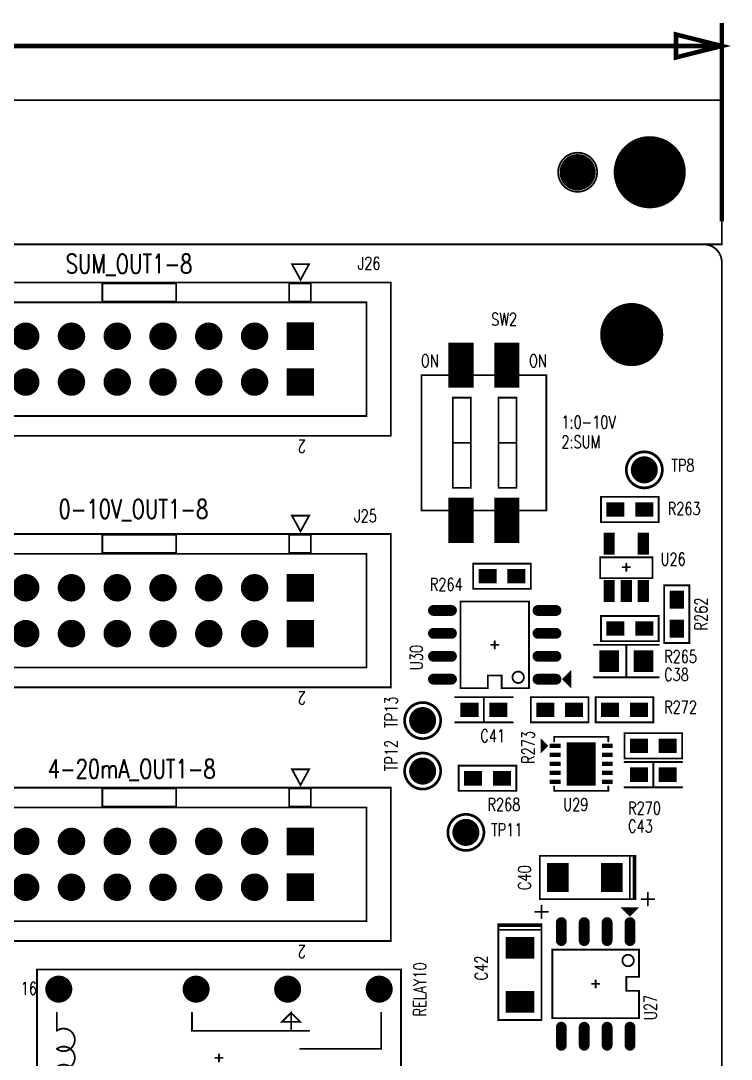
# Model space of a CAD drawing. Extents: x -22 to 239, y -29 to 162.
# Drawn here: x 199.1 to 238.5, y 104.8 to 162.4 of the extents above; entities that cross this region are included whole.
import ezdxf

# ---------------------------------------------------------------- set-up
doc = ezdxf.new("R2010")
doc.units = 0
doc.linetypes.add('TRMIDX_2048', pattern=[2, 1, 1])
for name, color, linetype in [('2D_LINE_00', 150, 'CONTINUOUS'), ('BOARD_OUTLINE_00', 255, 'CONTINUOUS'), ('DIMENSION2_01', 255, 'CONTINUOUS'), ('DIMENSION4_01', 255, 'CONTINUOUS'), ('DIMENSION6_01', 255, 'CONTINUOUS'), ('DRIL_NPLTE_THRU_01', 5, 'CONTINUOUS'), ('DRIL_NPLTE_THRU_02', 106, 'CONTINUOUS'), ('DRIL_NPLTE_THRU_03', 96, 'CONTINUOUS'), ('DRIL_NPLTE_THRU_04', 34, 'CONTINUOUS'), ('DRIL_PLTE_THRU_01', 5, 'CONTINUOUS'), ('DRIL_PLTE_THRU_02', 106, 'CONTINUOUS'), ('DRIL_PLTE_THRU_03', 96, 'CONTINUOUS'), ('DRIL_PLTE_THRU_04', 34, 'CONTINUOUS'), ('DRIL_SYMBOL', 255, 'CONTINUOUS'), ('PADS_BOT', 43, 'CONTINUOUS'), ('PADS_INNER', 186, 'CONTINUOUS'), ('PADS_TOP', 186, 'CONTINUOUS'), ('PADS_XR_121', 255, 'CONTINUOUS'), ('PART_BOT_2DLINE_00', 210, 'CONTINUOUS'), ('PART_BOT_COPPER_121', 255, 'CONTINUOUS'), ('PART_NAME_01', 3, 'CONTINUOUS'), ('PART_TOP_2DLINE_00', 150, 'CONTINUOUS'), ('PART_TOP_COPPER_121', 255, 'CONTINUOUS'), ('PART_TOP_TEXT_126', 255, 'CONTINUOUS'), ('TEXT_126', 255, 'CONTINUOUS')]:
    doc.layers.add(name, color=color, linetype=linetype)
doc.styles.add('W0$1', font='simplex', dxfattribs={"width": 0.75})
doc.styles.add('W0$15', font='simplex', dxfattribs={"width": 0.75})

# ---------------------------------------------------------------- blocks, each defined once
blk = doc.blocks.new('BOARD_100')
at = {"layer": 'BOARD_OUTLINE_00', "const_width": 0.1}
blk.add_lwpolyline([(0, -1, -0.414214), (1, 0), (237, 0, -0.414214), (238, -1), (238, -149, -0.414214), (237, -150), (1, -150, -0.414214), (0, -149)], format="xyb", close=True, dxfattribs=at)
blk = doc.blocks.new('D_1dfeghi_98')
at = {"layer": 'DIMENSION2_01', "linetype": 'TRMIDX_2048', "const_width": 0.254}
blk.add_lwpolyline([(238, 11), (125.708, 11)], dxfattribs=at)
at = {"layer": 'DIMENSION4_01', "linetype": 'TRMIDX_2048', "const_width": 0.254}
blk.add_lwpolyline([(238, 11), (235.46, 10.365), (235.46, 11.635)], close=True, dxfattribs=at)
at = {"layer": 'DIMENSION6_01', "linetype": 'TRMIDX_2048', "const_width": 0.254}
blk.add_lwpolyline([(238, 1.27), (238, 12.27)], dxfattribs=at)
blk = doc.blocks.new('SMOOTH_0$1')
at = {"const_width": 0.05}
blk.add_lwpolyline([(-0.025, 0, 1), (0.025, 0, 1)], format="xyb", close=True, dxfattribs=at)
blk = doc.blocks.new('DRAWING_130')
at = {"layer": '2D_LINE_00', "const_width": 0.1}
blk.add_lwpolyline([(0.052, -1.226), (238.052, -1.226), (238.052, -9.226), (0.052, -9.226)], close=True, dxfattribs=at)
at = {"layer": '2D_LINE_00'}
for p in [(238.052, -1.226), (238.052, -9.226)]:
    blk.add_blockref('SMOOTH_0$1', p, dxfattribs=at)
blk = doc.blocks.new('PART_BODY_TOP_14')
at = {"layer": 'PART_TOP_2DLINE_00', "const_width": 0.1}
for points in [[(-2.405, 1.9), (-2.405, 0.388), (-1.7, 0.388), (-1.7, -0.388), (-2.405, -0.388), (-2.405, -1.9), (2.405, -1.9), (2.405, 1.9)], [(-1.9, -3.8), (-2.3, -4.2), (-1.5, -4.2)]]:
    blk.add_lwpolyline(points, close=True, dxfattribs=at)
for points in [[(-0.2, 0), (0.2, 0)], [(0, 0.2), (0, -0.2)], [(-2.1, -4), (-1.7, -4)], [(-1.8, -3.9), (-2, -3.9)], [(-1.6, -4.1), (-2.2, -4.1)]]:
    blk.add_lwpolyline(points, dxfattribs=at)
blk.add_lwpolyline([(-2.116, -1.3, 1), (-1.484, -1.3, 1)], format="xyb", close=True, dxfattribs=at)
at = {"layer": 'PART_TOP_2DLINE_00'}
for p in [(-2.405, 1.9), (2.405, 1.9), (-2.405, 0.388), (-1.7, 0.388), (-0.2, 0), (0, 0.2), (0.2, 0), (-2.405, -0.388), (-1.7, -0.388), (0, -0.2), (-2.405, -1.9), (2.405, -1.9), (-2.1, -4), (-2, -3.9), (-1.9, -3.8), (-1.8, -3.9), (-1.7, -4), (-2.3, -4.2), (-2.2, -4.1), (-1.6, -4.1), (-1.5, -4.2)]:
    blk.add_blockref('SMOOTH_0$1', p, dxfattribs=at)
blk = doc.blocks.new('DRIL_HOLE_0')
blk.add_lwpolyline([(0, 0, 1), (0, 0, 1)], format="xyb", close=True)
blk = doc.blocks.new('PAD_1')
blk.add_lwpolyline([(0, 0, 1), (0, 0, 1)], format="xyb", close=True)
blk = doc.blocks.new('PAD_3')
at = {"const_width": 0.3}
blk.add_lwpolyline([(-0.5, -0.15), (0.5, -0.15, 1), (0.5, 0.15), (-0.5, 0.15, 1)], format="xyb", close=True, dxfattribs=at)
blk = doc.blocks.new('STK_TOP_106')
at = {"layer": 'DRIL_NPLTE_THRU_01'}
blk.add_blockref('DRIL_HOLE_0', (0, 0), dxfattribs=at)
at = {"layer": 'DRIL_NPLTE_THRU_02'}
blk.add_blockref('DRIL_HOLE_0', (0, 0), dxfattribs=at)
at = {"layer": 'DRIL_NPLTE_THRU_03'}
blk.add_blockref('DRIL_HOLE_0', (0, 0), dxfattribs=at)
at = {"layer": 'DRIL_NPLTE_THRU_04'}
blk.add_blockref('DRIL_HOLE_0', (0, 0), dxfattribs=at)
at = {"layer": 'PADS_BOT'}
blk.add_blockref('PAD_1', (0, 0), dxfattribs=at)
at = {"layer": 'PADS_INNER'}
blk.add_blockref('PAD_1', (0, 0), dxfattribs=at)
at = {"layer": 'PADS_TOP', "rotation": 90}
blk.add_blockref('PAD_3', (0, 0), dxfattribs=at)
blk = doc.blocks.new('SYM_TOP_17')
for name, p in [('STK_TOP_106', (-1.905, 2.9)), ('STK_TOP_106', (-0.635, 2.9)), ('STK_TOP_106', (0.635, 2.9)), ('STK_TOP_106', (1.905, 2.9)), ('PART_BODY_TOP_14', (0, 0)), ('STK_TOP_106', (-1.905, -2.9)), ('STK_TOP_106', (-0.635, -2.9)), ('STK_TOP_106', (0.635, -2.9)), ('STK_TOP_106', (1.905, -2.9))]:
    blk.add_blockref(name, p)
blk = doc.blocks.new('PART_TOP_15')
blk.add_blockref('SYM_TOP_17', (0, 0))
at = {"layer": 'PART_NAME_01', "style": 'W0$1', "width": 0.75}
blk.add_text('U27', height=0.7, rotation=270, dxfattribs=at).set_placement((-3.4, 2))
blk = doc.blocks.new('PART_BODY_TOP_21')
at = {"layer": 'PART_TOP_2DLINE_00', "const_width": 0.1}
for points in [[(-1.45, 0.55), (1.45, 0.55), (1.45, -0.6), (-1.45, -0.6), (-1.45, 0.55)], [(-0.2, 0), (0.2, 0)], [(0, 0.2), (0, -0.2)]]:
    blk.add_lwpolyline(points, dxfattribs=at)
at = {"layer": 'PART_TOP_2DLINE_00'}
for p in [(-1.45, 0.55), (-1.45, 0.55), (1.45, 0.55), (-0.2, 0), (0, 0.2), (0.2, 0), (-1.45, -0.6), (0, -0.2), (1.45, -0.6)]:
    blk.add_blockref('SMOOTH_0$1', p, dxfattribs=at)
blk = doc.blocks.new('PAD_7')
at = {"const_width": 0.62}
blk.add_lwpolyline([(-0.61, 0), (0.61, 0)], dxfattribs=at)
blk = doc.blocks.new('STK_TOP_110')
at = {"layer": 'DRIL_PLTE_THRU_01'}
blk.add_blockref('DRIL_HOLE_0', (0, 0), dxfattribs=at)
at = {"layer": 'DRIL_PLTE_THRU_02'}
blk.add_blockref('DRIL_HOLE_0', (0, 0), dxfattribs=at)
at = {"layer": 'DRIL_PLTE_THRU_03'}
blk.add_blockref('DRIL_HOLE_0', (0, 0), dxfattribs=at)
at = {"layer": 'DRIL_PLTE_THRU_04'}
blk.add_blockref('DRIL_HOLE_0', (0, 0), dxfattribs=at)
at = {"layer": 'PADS_BOT'}
blk.add_blockref('PAD_1', (0, 0), dxfattribs=at)
at = {"layer": 'PADS_INNER'}
blk.add_blockref('PAD_1', (0, 0), dxfattribs=at)
at = {"layer": 'PADS_TOP', "rotation": 90}
blk.add_blockref('PAD_7', (0, 0), dxfattribs=at)
blk = doc.blocks.new('SYM_TOP_24')
for name, p in [('STK_TOP_110', (-0.95, 1.31)), ('STK_TOP_110', (0.95, 1.31)), ('PART_BODY_TOP_21', (0, 0)), ('STK_TOP_110', (-0.95, -1.31)), ('STK_TOP_110', (0, -1.31)), ('STK_TOP_110', (0.95, -1.31))]:
    blk.add_blockref(name, p)
blk = doc.blocks.new('PART_TOP_22')
blk.add_blockref('SYM_TOP_24', (0, 0))
at = {"layer": 'PART_NAME_01', "style": 'W0$1', "width": 0.75}
blk.add_text('U26', height=0.7, dxfattribs=at).set_placement((1.9, 0.1))
blk = doc.blocks.new('PART_BODY_TOP_36')
at = {"layer": 'PART_TOP_2DLINE_00', "const_width": 0.1}
for points in [[(-1.599946, 0.700024), (1.599946, 0.700024)], [(0, 0.700024), (0, -0.700024)], [(-1.599946, -0.700024), (1.599946, -0.700024)]]:
    blk.add_lwpolyline(points, dxfattribs=at)
at = {"layer": 'PART_TOP_2DLINE_00'}
for p in [(-1.599946, 0.700024), (0, 0.700024), (1.599946, 0.700024), (-1.599946, -0.700024), (0, -0.700024), (1.599946, -0.700024)]:
    blk.add_blockref('SMOOTH_0$1', p, dxfattribs=at)
blk = doc.blocks.new('PAD_25')
at = {"const_width": 0.8}
blk.add_lwpolyline([(-0.5, 0), (0.5, 0)], dxfattribs=at)
blk = doc.blocks.new('STK_TOP_43')
at = {"layer": 'DRIL_NPLTE_THRU_01'}
blk.add_blockref('DRIL_HOLE_0', (0, 0), dxfattribs=at)
at = {"layer": 'DRIL_NPLTE_THRU_02'}
blk.add_blockref('DRIL_HOLE_0', (0, 0), dxfattribs=at)
at = {"layer": 'DRIL_NPLTE_THRU_03'}
blk.add_blockref('DRIL_HOLE_0', (0, 0), dxfattribs=at)
at = {"layer": 'DRIL_NPLTE_THRU_04'}
blk.add_blockref('DRIL_HOLE_0', (0, 0), dxfattribs=at)
at = {"layer": 'PADS_BOT'}
blk.add_blockref('PAD_1', (0, 0), dxfattribs=at)
at = {"layer": 'PADS_INNER'}
blk.add_blockref('PAD_1', (0, 0), dxfattribs=at)
at = {"layer": 'PADS_TOP'}
blk.add_blockref('PAD_25', (0, 0), dxfattribs=at)
blk = doc.blocks.new('SYM_TOP_39')
for name, p in [('PART_BODY_TOP_36', (0, 0)), ('STK_TOP_43', (-0.8001, 0)), ('STK_TOP_43', (0.8001, 0))]:
    blk.add_blockref(name, p)
blk = doc.blocks.new('PART_TOP_83')
blk.add_blockref('SYM_TOP_39', (0, 0))
at = {"layer": 'PART_NAME_01', "style": 'W0$1', "width": 0.75}
blk.add_text('C41', height=0.7, rotation=180, dxfattribs=at).set_placement((0.2, 1.8))
blk = doc.blocks.new('PART_TOP_84')
blk.add_blockref('SYM_TOP_39', (0, 0))
at = {"layer": 'PART_NAME_01', "style": 'W0$1', "width": 0.75}
blk.add_text('C43', height=0.7, rotation=180, dxfattribs=at).set_placement((1.4, 3.2))
blk = doc.blocks.new('PART_BODY_TOP_37')
at = {"layer": 'PART_TOP_2DLINE_00', "const_width": 0.1}
for points in [[(-1.8001, 0.89992), (1.8001, 0.89992)], [(0, 0.89992), (0, -0.89992)], [(-1.8001, -0.89992), (1.8001, -0.89992)]]:
    blk.add_lwpolyline(points, dxfattribs=at)
at = {"layer": 'PART_TOP_2DLINE_00'}
for p in [(-1.8001, 0.89992), (0, 0.89992), (1.8001, 0.89992), (-1.8001, -0.89992), (0, -0.89992), (1.8001, -0.89992)]:
    blk.add_blockref('SMOOTH_0$1', p, dxfattribs=at)
blk = doc.blocks.new('PAD_26')
at = {"const_width": 1.1}
blk.add_lwpolyline([(-0.6, 0), (0.6, 0)], dxfattribs=at)
blk = doc.blocks.new('STK_TOP_137')
at = {"layer": 'DRIL_NPLTE_THRU_01'}
blk.add_blockref('DRIL_HOLE_0', (0, 0), dxfattribs=at)
at = {"layer": 'DRIL_NPLTE_THRU_02'}
blk.add_blockref('DRIL_HOLE_0', (0, 0), dxfattribs=at)
at = {"layer": 'DRIL_NPLTE_THRU_03'}
blk.add_blockref('DRIL_HOLE_0', (0, 0), dxfattribs=at)
at = {"layer": 'DRIL_NPLTE_THRU_04'}
blk.add_blockref('DRIL_HOLE_0', (0, 0), dxfattribs=at)
at = {"layer": 'PADS_BOT'}
blk.add_blockref('PAD_1', (0, 0), dxfattribs=at)
at = {"layer": 'PADS_INNER'}
blk.add_blockref('PAD_1', (0, 0), dxfattribs=at)
at = {"layer": 'PADS_TOP', "rotation": 90}
blk.add_blockref('PAD_26', (0, 0), dxfattribs=at)
blk = doc.blocks.new('SYM_TOP_40')
for name, p in [('PART_BODY_TOP_37', (0, 0)), ('STK_TOP_137', (-0.94996, 0)), ('STK_TOP_137', (0.94996, 0))]:
    blk.add_blockref(name, p)
blk = doc.blocks.new('PART_TOP_107')
blk.add_blockref('SYM_TOP_40', (0, 0))
at = {"layer": 'PART_NAME_01', "style": 'W0$1', "width": 0.75}
blk.add_text('C38', height=0.7, rotation=180, dxfattribs=at).set_placement((-2.1, 1.1))
blk = doc.blocks.new('PART_BODY_TOP_12')
at = {"layer": 'PART_TOP_2DLINE_00', "const_width": 0.1}
for points in [[(-1.25, 1.5), (-1.5, 1.5), (-1.5, -1.5), (-1.25, -1.5)], [(1.25, -1.5), (1.5, -1.5), (1.5, 1.5), (1.25, 1.5)], [(-1, -1.9), (-1.3, -2.2), (-0.7, -2.2), (-1, -1.9)], [(-1.1, -2), (-0.9, -2), (-0.8, -2.1), (-1.2, -2.1)]]:
    blk.add_lwpolyline(points, dxfattribs=at)
at = {"layer": 'PART_TOP_2DLINE_00'}
for p in [(-1.5, 1.5), (-1.25, 1.5), (1.25, 1.5), (1.5, 1.5), (-1.5, -1.5), (-1.25, -1.5), (1.25, -1.5), (1.5, -1.5), (-1.3, -2.2), (-1.2, -2.1), (-1.1, -2), (-1, -1.9), (-1, -1.9), (-0.9, -2), (-0.8, -2.1), (-0.7, -2.2)]:
    blk.add_blockref('SMOOTH_0$1', p, dxfattribs=at)
blk = doc.blocks.new('PAD_9')
at = {"const_width": 0.25}
blk.add_lwpolyline([(-0.3, 0), (0.3, 0)], dxfattribs=at)
blk = doc.blocks.new('STK_TOP_112')
at = {"layer": 'DRIL_PLTE_THRU_01'}
blk.add_blockref('DRIL_HOLE_0', (0, 0), dxfattribs=at)
at = {"layer": 'DRIL_PLTE_THRU_02'}
blk.add_blockref('DRIL_HOLE_0', (0, 0), dxfattribs=at)
at = {"layer": 'DRIL_PLTE_THRU_03'}
blk.add_blockref('DRIL_HOLE_0', (0, 0), dxfattribs=at)
at = {"layer": 'DRIL_PLTE_THRU_04'}
blk.add_blockref('DRIL_HOLE_0', (0, 0), dxfattribs=at)
at = {"layer": 'PADS_BOT'}
blk.add_blockref('PAD_1', (0, 0), dxfattribs=at)
at = {"layer": 'PADS_INNER'}
blk.add_blockref('PAD_1', (0, 0), dxfattribs=at)
at = {"layer": 'PADS_TOP', "rotation": 90}
blk.add_blockref('PAD_9', (0, 0), dxfattribs=at)
blk = doc.blocks.new('PAD_10')
at = {"const_width": 1.6}
blk.add_lwpolyline([(-1.2, 0), (1.2, 0)], dxfattribs=at)
blk = doc.blocks.new('STK_TOP_202')
at = {"layer": 'DRIL_PLTE_THRU_01'}
blk.add_blockref('DRIL_HOLE_0', (0, 0), dxfattribs=at)
at = {"layer": 'DRIL_PLTE_THRU_02'}
blk.add_blockref('DRIL_HOLE_0', (0, 0), dxfattribs=at)
at = {"layer": 'DRIL_PLTE_THRU_03'}
blk.add_blockref('DRIL_HOLE_0', (0, 0), dxfattribs=at)
at = {"layer": 'DRIL_PLTE_THRU_04'}
blk.add_blockref('DRIL_HOLE_0', (0, 0), dxfattribs=at)
at = {"layer": 'PADS_BOT'}
blk.add_blockref('PAD_1', (0, 0), dxfattribs=at)
at = {"layer": 'PADS_INNER'}
blk.add_blockref('PAD_1', (0, 0), dxfattribs=at)
at = {"layer": 'PADS_TOP'}
blk.add_blockref('PAD_10', (0, 0), dxfattribs=at)
blk = doc.blocks.new('SYM_TOP_15')
for name, p in [('STK_TOP_112', (-1, 1.45)), ('STK_TOP_112', (-0.5, 1.45)), ('STK_TOP_112', (0, 1.45)), ('STK_TOP_112', (0.5, 1.45)), ('STK_TOP_112', (1, 1.45)), ('PART_BODY_TOP_12', (0, 0)), ('STK_TOP_202', (0, 0)), ('STK_TOP_112', (-1, -1.45)), ('STK_TOP_112', (-0.5, -1.45)), ('STK_TOP_112', (0, -1.45)), ('STK_TOP_112', (0.5, -1.45)), ('STK_TOP_112', (1, -1.45))]:
    blk.add_blockref(name, p)
blk = doc.blocks.new('PART_TOP_146')
blk.add_blockref('SYM_TOP_15', (0, 0))
at = {"layer": 'PART_NAME_01', "style": 'W0$1', "width": 0.75}
blk.add_text('U29', height=0.7, rotation=90, dxfattribs=at).set_placement((2.6, -1))
blk = doc.blocks.new('PART_BODY_TOP_45')
at = {"layer": 'PART_TOP_2DLINE_00', "const_width": 0.1}
blk.add_lwpolyline([(-1.599946, 0.700024), (1.599946, 0.700024), (1.599946, -0.700024), (-1.599946, -0.700024), (-1.599946, 0.700024)], dxfattribs=at)
at = {"layer": 'PART_TOP_2DLINE_00'}
for p in [(-1.599946, 0.700024), (-1.599946, 0.700024), (1.599946, 0.700024), (-1.599946, -0.700024), (1.599946, -0.700024)]:
    blk.add_blockref('SMOOTH_0$1', p, dxfattribs=at)
blk = doc.blocks.new('SYM_TOP_48')
for name, p in [('PART_BODY_TOP_45', (0, 0)), ('STK_TOP_43', (-0.8001, 0)), ('STK_TOP_43', (0.8001, 0))]:
    blk.add_blockref(name, p)
blk = doc.blocks.new('PART_TOP_313')
blk.add_blockref('SYM_TOP_48', (0, 0))
at = {"layer": 'PART_NAME_01', "style": 'W0$1', "width": 0.75}
blk.add_text('R262', height=0.7, dxfattribs=at).set_placement((-0.9, -1.7))
blk = doc.blocks.new('PART_TOP_314')
blk.add_blockref('SYM_TOP_48', (0, 0))
at = {"layer": 'PART_NAME_01', "style": 'W0$1', "width": 0.75}
blk.add_text('R263', height=0.7, rotation=180, dxfattribs=at).set_placement((-2.1, 0.3))
blk = doc.blocks.new('PART_TOP_315')
blk.add_blockref('SYM_TOP_48', (0, 0))
at = {"layer": 'PART_NAME_01', "style": 'W0$1', "width": 0.75}
blk.add_text('R264', height=0.7, rotation=180, dxfattribs=at).set_placement((4, 0.8))
blk = doc.blocks.new('PART_TOP_316')
blk.add_blockref('SYM_TOP_48', (0, 0))
at = {"layer": 'PART_NAME_01', "style": 'W0$1', "width": 0.75}
blk.add_text('R265', height=0.7, dxfattribs=at).set_placement((1.9, -1.9))
blk = doc.blocks.new('PART_TOP_319')
blk.add_blockref('SYM_TOP_48', (0, 0))
at = {"layer": 'PART_NAME_01', "style": 'W0$1', "width": 0.75}
blk.add_text('R268', height=0.7, dxfattribs=at).set_placement((0, -1.8))
blk = doc.blocks.new('PART_TOP_322')
blk.add_blockref('SYM_TOP_48', (0, 0))
at = {"layer": 'PART_NAME_01', "style": 'W0$1', "width": 0.75}
blk.add_text('R270', height=0.7, dxfattribs=at).set_placement((-1.4, -3.8))
blk = doc.blocks.new('PART_TOP_324')
blk.add_blockref('SYM_TOP_48', (0, 0))
at = {"layer": 'PART_NAME_01', "style": 'W0$1', "width": 0.75}
blk.add_text('R272', height=0.7, rotation=180, dxfattribs=at).set_placement((-2.2, 0.2))
blk = doc.blocks.new('PART_TOP_325')
blk.add_blockref('SYM_TOP_48', (0, 0))
at = {"layer": 'PART_NAME_01', "style": 'W0$1', "width": 0.75}
blk.add_text('R273', height=0.7, rotation=90, dxfattribs=at).set_placement((-1.4, -3))
blk = doc.blocks.new('PART_BODY_TOP_28')
at = {"layer": 'PART_TOP_2DLINE_00', "const_width": 0.1}
blk.add_lwpolyline([(-10.1, 4.9), (10.1, 4.9), (10.1, -4.9), (-10.1, -4.9)], close=True, dxfattribs=at)
for points in [[(-9, 2.5), (-9, 1.5)], [(-1.5, 2.5), (-1.5, 1.5), (5, 1.5)], [(4, 1.5), (4, 2.5), (3.5, 2), (4.5, 2), (4, 2.5)], [(9, 2.5), (9, 0.5), (4.5, 0.5)], [(-0.2, 0), (0, 0), (0, -0.2)], [(0, 0.2), (0, 0), (0.2, 0)], [(9, -2.5), (9, -0.5), (4.5, -0.5)], [(-9, -1.5), (-9, -2.5)], [(-1.5, -2.5), (-1.5, -1.5), (5, -1.5)], [(4, -1.5), (4, -2.5), (3.5, -2), (4.5, -2), (4, -2.5)]]:
    blk.add_lwpolyline(points, dxfattribs=at)
for points in [[(-9, 1.5, -1.999132), (-9, 0.5)], [(-9, 0.5, -1.999132), (-9, -0.5)], [(-9, -0.5, -1.999132), (-9, -1.5)]]:
    blk.add_lwpolyline(points, format="xyb", dxfattribs=at)
at = {"layer": 'PART_TOP_2DLINE_00'}
for p in [(-10.1, 4.9), (10.1, 4.9), (-9, 2.5), (-1.5, 2.5), (4, 2.5), (4, 2.5), (9, 2.5), (3.5, 2), (4.5, 2), (-9, 1.5), (-9, 1.5), (-1.5, 1.5), (4, 1.5), (5, 1.5), (-9, 0.5), (-9, 0.5), (-0.2, 0), (0, 0.2), (0, 0), (0, 0), (0.2, 0), (4.5, 0.5), (9, 0.5), (-9, -0.5), (-9, -0.5), (0, -0.2), (4.5, -0.5), (9, -0.5), (-9, -1.5), (-9, -1.5), (-1.5, -1.5), (4, -1.5), (5, -1.5), (3.5, -2), (4.5, -2), (-9, -2.5), (-1.5, -2.5), (4, -2.5), (4, -2.5), (9, -2.5), (-10.1, -4.9), (10.1, -4.9)]:
    blk.add_blockref('SMOOTH_0$1', p, dxfattribs=at)
at = {"layer": 'PART_TOP_TEXT_126', "style": 'W0$1', "width": 0.75}
for s, p in [('16', (-11, 3.5)), ('1', (-11, -4))]:
    blk.add_text(s, height=0.7, dxfattribs=at).set_placement(p)
blk = doc.blocks.new('DRIL_SYMBOL_0$8')
at = {"layer": 'DRIL_SYMBOL', "const_width": 0.0508}
for points in [[(-0.254, 0), (0.254, 0)], [(0, -0.254), (0, 0.254)]]:
    blk.add_lwpolyline(points, dxfattribs=at)
blk = doc.blocks.new('DRIL_HOLE_0$8')
at = {"const_width": 0.4}
blk.add_lwpolyline([(-0.2, 0, 1), (0.2, 0, 1)], format="xyb", close=True, dxfattribs=at)
blk.add_blockref('DRIL_SYMBOL_0$8', (0, 0))
blk = doc.blocks.new('PAD_17')
at = {"const_width": 0.75}
blk.add_lwpolyline([(0, -0.375, 1), (0, 0.375, 1)], format="xyb", close=True, dxfattribs=at)
blk = doc.blocks.new('STK_TOP_126')
at = {"layer": 'DRIL_PLTE_THRU_01'}
blk.add_blockref('DRIL_HOLE_0$8', (0, 0), dxfattribs=at)
at = {"layer": 'DRIL_PLTE_THRU_02'}
blk.add_blockref('DRIL_HOLE_0$8', (0, 0), dxfattribs=at)
at = {"layer": 'DRIL_PLTE_THRU_03'}
blk.add_blockref('DRIL_HOLE_0$8', (0, 0), dxfattribs=at)
at = {"layer": 'DRIL_PLTE_THRU_04'}
blk.add_blockref('DRIL_HOLE_0$8', (0, 0), dxfattribs=at)
at = {"layer": 'PADS_BOT'}
blk.add_blockref('PAD_17', (0, 0), dxfattribs=at)
at = {"layer": 'PADS_INNER'}
blk.add_blockref('PAD_17', (0, 0), dxfattribs=at)
at = {"layer": 'PADS_TOP'}
blk.add_blockref('PAD_17', (0, 0), dxfattribs=at)
blk = doc.blocks.new('SYM_TOP_31')
for name, p in [('PART_BODY_TOP_28', (0, 0)), ('STK_TOP_126', (-8.89, 3.81)), ('STK_TOP_126', (-1.27, 3.81)), ('STK_TOP_126', (3.81, 3.81)), ('STK_TOP_126', (8.89, 3.81)), ('STK_TOP_126', (-8.89, -3.81)), ('STK_TOP_126', (-1.27, -3.81)), ('STK_TOP_126', (3.81, -3.81)), ('STK_TOP_126', (8.89, -3.81))]:
    blk.add_blockref(name, p)
blk = doc.blocks.new('PART_TOP_510')
blk.add_blockref('SYM_TOP_31', (0, 0))
at = {"layer": 'PART_NAME_01', "style": 'W0$1', "width": 0.75}
blk.add_text('RELAY10', height=0.7, rotation=90, dxfattribs=at).set_placement((11.5, 2.3))
blk = doc.blocks.new('PART_BODY_TOP_52')
at = {"layer": 'PART_TOP_2DLINE_00', "const_width": 0.1}
for points in [[(-3.849878, 1.199896), (-3.150108, 1.199896)], [(-3.50012, 0.849884), (-3.50012, 1.549908)], [(-2.500122, 1.199896), (-2.800096, 1.199896), (-2.800096, -1.199896), (-2.500122, -1.199896), (-2.500122, 1.199896), (-2.70002, 1.199896), (-2.70002, -1.199896), (-2.599944, -1.199896)], [(-2.500122, 1.199896), (2.500122, 1.199896), (2.500122, -1.199896), (-2.500122, -1.199896), (-2.500122, 1.199896)], [(-2.599944, -1.199896), (-2.70002, -1.199896)], [(-2.70002, -1.199896), (-2.599944, -1.199896)]]:
    blk.add_lwpolyline(points, dxfattribs=at)
at = {"layer": 'PART_TOP_2DLINE_00'}
for p in [(-3.849878, 1.199896), (-3.50012, 1.549908), (-3.150108, 1.199896), (-2.800096, 1.199896), (-2.70002, 1.199896), (-2.500122, 1.199896), (-2.500122, 1.199896), (-2.500122, 1.199896), (-2.500122, 1.199896), (2.500122, 1.199896), (-3.50012, 0.849884), (-2.800096, -1.199896), (-2.70002, -1.199896), (-2.70002, -1.199896), (-2.70002, -1.199896), (-2.599944, -1.199896), (-2.599944, -1.199896), (-2.599944, -1.199896), (-2.500122, -1.199896), (-2.500122, -1.199896), (2.500122, -1.199896)]:
    blk.add_blockref('SMOOTH_0$1', p, dxfattribs=at)
blk = doc.blocks.new('PAD_32')
at = {"const_width": 1.2}
blk.add_lwpolyline([(-0.8, 0), (0.8, 0)], dxfattribs=at)
blk = doc.blocks.new('STK_TOP_45')
at = {"layer": 'DRIL_NPLTE_THRU_01'}
blk.add_blockref('DRIL_HOLE_0', (0, 0), dxfattribs=at)
at = {"layer": 'DRIL_NPLTE_THRU_02'}
blk.add_blockref('DRIL_HOLE_0', (0, 0), dxfattribs=at)
at = {"layer": 'DRIL_NPLTE_THRU_03'}
blk.add_blockref('DRIL_HOLE_0', (0, 0), dxfattribs=at)
at = {"layer": 'DRIL_NPLTE_THRU_04'}
blk.add_blockref('DRIL_HOLE_0', (0, 0), dxfattribs=at)
at = {"layer": 'PADS_BOT'}
blk.add_blockref('PAD_1', (0, 0), dxfattribs=at)
at = {"layer": 'PADS_INNER'}
blk.add_blockref('PAD_1', (0, 0), dxfattribs=at)
at = {"layer": 'PADS_TOP', "rotation": 90}
blk.add_blockref('PAD_32', (0, 0), dxfattribs=at)
blk = doc.blocks.new('SYM_TOP_55')
for name, p in [('PART_BODY_TOP_52', (0, 0)), ('STK_TOP_45', (-1.50012, 0)), ('STK_TOP_45', (1.50012, 0))]:
    blk.add_blockref(name, p)
blk = doc.blocks.new('PART_TOP_565')
blk.add_blockref('SYM_TOP_55', (0, 0))
at = {"layer": 'PART_NAME_01', "style": 'W0$1', "width": 0.75}
blk.add_text('C40', height=0.7, rotation=270, dxfattribs=at).set_placement((3, 0.7))
blk = doc.blocks.new('PART_TOP_566')
blk.add_blockref('SYM_TOP_55', (0, 0))
at = {"layer": 'PART_NAME_01', "style": 'W0$1', "width": 0.75}
blk.add_text('C42', height=0.7, rotation=180, dxfattribs=at).set_placement((0.3, -1.8))
blk = doc.blocks.new('PART_BODY_TOP_13')
at = {"layer": 'PART_TOP_2DLINE_00', "const_width": 0.1}
for points in [[(-2.405, 1.9), (-2.405, 0.388), (-1.7, 0.388), (-1.7, -0.388), (-2.405, -0.388), (-2.405, -1.9), (2.405, -1.9), (2.405, 1.9)], [(-1.9, -3.8), (-2.3, -4.2), (-1.5, -4.2)]]:
    blk.add_lwpolyline(points, close=True, dxfattribs=at)
for points in [[(-0.2, 0), (0.2, 0)], [(0, 0.2), (0, -0.2)], [(-2.1, -4), (-1.7, -4)], [(-1.8, -3.9), (-2, -3.9)], [(-1.6, -4.1), (-2.2, -4.1)]]:
    blk.add_lwpolyline(points, dxfattribs=at)
blk.add_lwpolyline([(-2.116, -1.3, 1), (-1.484, -1.3, 1)], format="xyb", close=True, dxfattribs=at)
at = {"layer": 'PART_TOP_2DLINE_00'}
for p in [(-2.405, 1.9), (2.405, 1.9), (-2.405, 0.388), (-1.7, 0.388), (-0.2, 0), (0, 0.2), (0.2, 0), (-2.405, -0.388), (-1.7, -0.388), (0, -0.2), (-2.405, -1.9), (2.405, -1.9), (-2.1, -4), (-2, -3.9), (-1.9, -3.8), (-1.8, -3.9), (-1.7, -4), (-2.3, -4.2), (-2.2, -4.1), (-1.6, -4.1), (-1.5, -4.2)]:
    blk.add_blockref('SMOOTH_0$1', p, dxfattribs=at)
blk = doc.blocks.new('SYM_TOP_16')
for name, p in [('STK_TOP_106', (-1.905, 2.9)), ('STK_TOP_106', (-0.635, 2.9)), ('STK_TOP_106', (0.635, 2.9)), ('STK_TOP_106', (1.905, 2.9)), ('PART_BODY_TOP_13', (0, 0)), ('STK_TOP_106', (-1.905, -2.9)), ('STK_TOP_106', (-0.635, -2.9)), ('STK_TOP_106', (0.635, -2.9)), ('STK_TOP_106', (1.905, -2.9))]:
    blk.add_blockref(name, p)
blk = doc.blocks.new('PART_TOP_568')
blk.add_blockref('SYM_TOP_16', (0, 0))
at = {"layer": 'PART_NAME_01', "style": 'W0$1', "width": 0.75}
blk.add_text('U30', height=0.7, dxfattribs=at).set_placement((-1.4, 4))
blk = doc.blocks.new('PART_BODY_TOP_54')
at = {"layer": 'PART_TOP_2DLINE_00', "const_width": 0.1}
for points in [[(-13.91, 4.25), (13.91, 4.25), (13.91, -4.25), (-13.91, -4.25)], [(-12.56, 3.15), (12.56, 3.15), (12.56, -3.15), (-12.56, -3.15)], [(-9.47, -3.2), (-8.27, -3.2), (-8.27, -4.2), (-9.47, -4.2)], [(-2, -3.2), (2.1, -3.2), (2.1, -4.2), (-2, -4.2)], [(8.4, -3.2), (9.6, -3.2), (9.6, -4.2), (8.4, -4.2)], [(-8.9, -4.39875), (-9.37625, -5.27), (-8.42375, -5.27)]]:
    blk.add_lwpolyline(points, close=True, dxfattribs=at)
at = {"layer": 'PART_TOP_2DLINE_00'}
for p in [(-13.91, 4.25), (13.91, 4.25), (-12.56, 3.15), (12.56, 3.15), (-12.56, -3.15), (-9.47, -3.2), (-8.27, -3.2), (-2, -3.2), (2.1, -3.2), (8.4, -3.2), (9.6, -3.2), (12.56, -3.15), (-13.91, -4.25), (-9.47, -4.2), (-8.9, -4.39875), (-8.27, -4.2), (-2, -4.2), (2.1, -4.2), (8.4, -4.2), (9.6, -4.2), (13.91, -4.25), (-9.37625, -5.27), (-8.42375, -5.27)]:
    blk.add_blockref('SMOOTH_0$1', p, dxfattribs=at)
at = {"layer": 'PART_TOP_TEXT_126', "style": 'W0$1', "width": 0.75}
for s, p in [('2', (-9.2, 4.5)), ('16', (8.9, 4.4)), ('15', (8.6, -5.3))]:
    blk.add_text(s, height=0.7, dxfattribs=at).set_placement(p)
blk = doc.blocks.new('DRIL_SYMBOL_0$889')
at = {"layer": 'DRIL_SYMBOL', "const_width": 0.0508}
for points in [[(-0.254, 0), (0.254, 0)], [(0, -0.254), (0, 0.254)]]:
    blk.add_lwpolyline(points, dxfattribs=at)
blk = doc.blocks.new('DRIL_HOLE_0$889')
at = {"const_width": 0.4445}
blk.add_lwpolyline([(-0.22225, 0, 1), (0.22225, 0, 1)], format="xyb", close=True, dxfattribs=at)
blk.add_blockref('DRIL_SYMBOL_0$889', (0, 0))
blk = doc.blocks.new('PAD_37')
at = {"const_width": 0.762}
blk.add_lwpolyline([(0, -0.381, 1), (0, 0.381, 1)], format="xyb", close=True, dxfattribs=at)
blk = doc.blocks.new('PAD_38')
at = {"const_width": 1.524}
blk.add_lwpolyline([(-0.762, 0), (0.762, 0)], dxfattribs=at)
blk = doc.blocks.new('STK_TOP_139')
at = {"layer": 'DRIL_PLTE_THRU_01'}
blk.add_blockref('DRIL_HOLE_0$889', (0, 0), dxfattribs=at)
at = {"layer": 'DRIL_PLTE_THRU_02'}
blk.add_blockref('DRIL_HOLE_0$889', (0, 0), dxfattribs=at)
at = {"layer": 'DRIL_PLTE_THRU_03'}
blk.add_blockref('DRIL_HOLE_0$889', (0, 0), dxfattribs=at)
at = {"layer": 'DRIL_PLTE_THRU_04'}
blk.add_blockref('DRIL_HOLE_0$889', (0, 0), dxfattribs=at)
at = {"layer": 'PADS_BOT'}
blk.add_blockref('PAD_38', (0, 0), dxfattribs=at)
at = {"layer": 'PADS_INNER'}
blk.add_blockref('PAD_37', (0, 0), dxfattribs=at)
at = {"layer": 'PADS_TOP'}
blk.add_blockref('PAD_38', (0, 0), dxfattribs=at)
blk = doc.blocks.new('STK_TOP_140')
at = {"layer": 'DRIL_PLTE_THRU_01'}
blk.add_blockref('DRIL_HOLE_0$889', (0, 0), dxfattribs=at)
at = {"layer": 'DRIL_PLTE_THRU_02'}
blk.add_blockref('DRIL_HOLE_0$889', (0, 0), dxfattribs=at)
at = {"layer": 'DRIL_PLTE_THRU_03'}
blk.add_blockref('DRIL_HOLE_0$889', (0, 0), dxfattribs=at)
at = {"layer": 'DRIL_PLTE_THRU_04'}
blk.add_blockref('DRIL_HOLE_0$889', (0, 0), dxfattribs=at)
at = {"layer": 'PADS_BOT'}
blk.add_blockref('PAD_37', (0, 0), dxfattribs=at)
at = {"layer": 'PADS_INNER'}
blk.add_blockref('PAD_38', (0, 0), dxfattribs=at)
at = {"layer": 'PADS_TOP'}
blk.add_blockref('PAD_37', (0, 0), dxfattribs=at)
blk = doc.blocks.new('STK_TOP_138')
at = {"layer": 'DRIL_PLTE_THRU_01'}
blk.add_blockref('DRIL_HOLE_0$889', (0, 0), dxfattribs=at)
at = {"layer": 'DRIL_PLTE_THRU_02'}
blk.add_blockref('DRIL_HOLE_0$889', (0, 0), dxfattribs=at)
at = {"layer": 'DRIL_PLTE_THRU_03'}
blk.add_blockref('DRIL_HOLE_0$889', (0, 0), dxfattribs=at)
at = {"layer": 'DRIL_PLTE_THRU_04'}
blk.add_blockref('DRIL_HOLE_0$889', (0, 0), dxfattribs=at)
at = {"layer": 'PADS_BOT'}
blk.add_blockref('PAD_37', (0, 0), dxfattribs=at)
at = {"layer": 'PADS_INNER'}
blk.add_blockref('PAD_37', (0, 0), dxfattribs=at)
at = {"layer": 'PADS_TOP'}
blk.add_blockref('PAD_37', (0, 0), dxfattribs=at)
blk = doc.blocks.new('SYM_TOP_57')
for name, p in [('PART_BODY_TOP_54', (0, 0)), ('STK_TOP_140', (-8.89, 1.27)), ('STK_TOP_138', (-6.35, 1.27)), ('STK_TOP_138', (-3.81, 1.27)), ('STK_TOP_138', (-1.27, 1.27)), ('STK_TOP_138', (1.27, 1.27)), ('STK_TOP_138', (3.81, 1.27)), ('STK_TOP_138', (6.35, 1.27)), ('STK_TOP_138', (8.89, 1.27)), ('STK_TOP_139', (-8.89, -1.27)), ('STK_TOP_138', (-6.35, -1.27)), ('STK_TOP_138', (-3.81, -1.27)), ('STK_TOP_138', (-1.27, -1.27)), ('STK_TOP_138', (1.27, -1.27)), ('STK_TOP_138', (3.81, -1.27)), ('STK_TOP_138', (6.35, -1.27)), ('STK_TOP_138', (8.89, -1.27))]:
    blk.add_blockref(name, p)
blk = doc.blocks.new('PART_TOP_579')
blk.add_blockref('SYM_TOP_57', (0, 0))
at = {"layer": 'PART_NAME_01', "style": 'W0$1', "width": 0.75}
blk.add_text('J24', height=0.7, rotation=180, dxfattribs=at).set_placement((16.124, -2.77))
blk = doc.blocks.new('PART_TOP_580')
blk.add_blockref('SYM_TOP_57', (0, 0))
at = {"layer": 'PART_NAME_01', "style": 'W0$1', "width": 0.75}
blk.add_text('J25', height=0.7, rotation=180, dxfattribs=at).set_placement((-11.876, -4.908))
blk = doc.blocks.new('PART_TOP_581')
blk.add_blockref('SYM_TOP_57', (0, 0))
at = {"layer": 'PART_NAME_01', "style": 'W0$1', "width": 0.75}
blk.add_text('J26', height=0.7, rotation=180, dxfattribs=at).set_placement((-12.076, -4.962))
blk = doc.blocks.new('DRIL_SYMBOL_3$5')
at = {"layer": 'DRIL_SYMBOL', "const_width": 0.0508}
for points in [[(-0.254, 0), (0.254, 0)], [(0, -0.254), (0, 0.254)]]:
    blk.add_lwpolyline(points, dxfattribs=at)
blk = doc.blocks.new('DRIL_HOLE_3$5')
at = {"const_width": 1.75}
blk.add_lwpolyline([(-0.875, 0, 1), (0.875, 0, 1)], format="xyb", close=True, dxfattribs=at)
blk.add_blockref('DRIL_SYMBOL_3$5', (0, 0))
blk = doc.blocks.new('PAD_44')
at = {"const_width": 1.75}
blk.add_lwpolyline([(0, -0.875, 1), (0, 0.875, 1)], format="xyb", close=True, dxfattribs=at)
blk = doc.blocks.new('STK_TOP_63')
at = {"layer": 'DRIL_NPLTE_THRU_01'}
blk.add_blockref('DRIL_HOLE_3$5', (0, 0), dxfattribs=at)
at = {"layer": 'DRIL_NPLTE_THRU_02'}
blk.add_blockref('DRIL_HOLE_3$5', (0, 0), dxfattribs=at)
at = {"layer": 'DRIL_NPLTE_THRU_03'}
blk.add_blockref('DRIL_HOLE_3$5', (0, 0), dxfattribs=at)
at = {"layer": 'DRIL_NPLTE_THRU_04'}
blk.add_blockref('DRIL_HOLE_3$5', (0, 0), dxfattribs=at)
at = {"layer": 'PADS_BOT'}
blk.add_blockref('PAD_44', (0, 0), dxfattribs=at)
at = {"layer": 'PADS_INNER'}
blk.add_blockref('PAD_44', (0, 0), dxfattribs=at)
at = {"layer": 'PADS_TOP'}
blk.add_blockref('PAD_44', (0, 0), dxfattribs=at)
blk = doc.blocks.new('SYM_TOP_61')
blk.add_blockref('STK_TOP_63', (0, 0))
blk = doc.blocks.new('PART_TOP_591')
blk.add_blockref('SYM_TOP_61', (0, 0))
blk = doc.blocks.new('PART_BODY_TOP_99')
at = {"layer": 'PART_TOP_2DLINE_00', "const_width": 0.15}
blk.add_lwpolyline([(-1, 0, 1), (1, 0, 1)], format="xyb", close=True, dxfattribs=at)
blk = doc.blocks.new('DRIL_SYMBOL_1')
at = {"layer": 'DRIL_SYMBOL', "const_width": 0.0508}
for points in [[(-0.254, 0), (0.254, 0)], [(0, -0.254), (0, 0.254)]]:
    blk.add_lwpolyline(points, dxfattribs=at)
blk = doc.blocks.new('DRIL_HOLE_1')
at = {"const_width": 0.5}
blk.add_lwpolyline([(-0.25, 0, 1), (0.25, 0, 1)], format="xyb", close=True, dxfattribs=at)
blk.add_blockref('DRIL_SYMBOL_1', (0, 0))
blk = doc.blocks.new('STK_TOP_33')
at = {"layer": 'DRIL_PLTE_THRU_01'}
blk.add_blockref('DRIL_HOLE_1', (0, 0), dxfattribs=at)
at = {"layer": 'DRIL_PLTE_THRU_02'}
blk.add_blockref('DRIL_HOLE_1', (0, 0), dxfattribs=at)
at = {"layer": 'DRIL_PLTE_THRU_03'}
blk.add_blockref('DRIL_HOLE_1', (0, 0), dxfattribs=at)
at = {"layer": 'DRIL_PLTE_THRU_04'}
blk.add_blockref('DRIL_HOLE_1', (0, 0), dxfattribs=at)
at = {"layer": 'PADS_BOT'}
blk.add_blockref('PAD_17', (0, 0), dxfattribs=at)
at = {"layer": 'PADS_INNER'}
blk.add_blockref('PAD_17', (0, 0), dxfattribs=at)
at = {"layer": 'PADS_TOP'}
blk.add_blockref('PAD_17', (0, 0), dxfattribs=at)
blk = doc.blocks.new('SYM_TOP_64')
for name in ['PART_BODY_TOP_99', 'STK_TOP_33']:
    blk.add_blockref(name, (0, 0))
blk = doc.blocks.new('PART_TOP_602')
blk.add_blockref('SYM_TOP_64', (0, 0))
at = {"layer": 'PART_NAME_01', "style": 'W0$1', "width": 0.75}
blk.add_text('TP8', height=0.7, dxfattribs=at).set_placement((1.5, -0.1))
blk = doc.blocks.new('PART_TOP_605')
blk.add_blockref('SYM_TOP_64', (0, 0))
at = {"layer": 'PART_NAME_01', "style": 'W0$1', "width": 0.75}
blk.add_text('TP11', height=0.7, dxfattribs=at).set_placement((1.4, -0.2))
blk = doc.blocks.new('PART_TOP_606')
blk.add_blockref('SYM_TOP_64', (0, 0))
at = {"layer": 'PART_NAME_01', "style": 'W0$1', "width": 0.75}
blk.add_text('TP12', height=0.7, rotation=90, dxfattribs=at).set_placement((-1.4, 0))
blk = doc.blocks.new('PART_TOP_607')
blk.add_blockref('SYM_TOP_64', (0, 0))
at = {"layer": 'PART_NAME_01', "style": 'W0$1', "width": 0.75}
blk.add_text('TP13', height=0.7, rotation=90, dxfattribs=at).set_placement((-1.4, -0.4))
blk = doc.blocks.new('DRIL_SYMBOL_4')
at = {"layer": 'DRIL_SYMBOL', "const_width": 0.0508}
for points in [[(-0.254, 0), (0.254, 0)], [(0, -0.254), (0, 0.254)]]:
    blk.add_lwpolyline(points, dxfattribs=at)
blk = doc.blocks.new('DRIL_HOLE_4')
at = {"const_width": 2}
blk.add_lwpolyline([(-1, 0, 1), (1, 0, 1)], format="xyb", close=True, dxfattribs=at)
blk.add_blockref('DRIL_SYMBOL_4', (0, 0))
blk = doc.blocks.new('PAD_0')
at = {"const_width": 1}
blk.add_lwpolyline([(0, -0.5, 1), (0, 0.5, 1)], format="xyb", close=True, dxfattribs=at)
blk = doc.blocks.new('STK_TOP_92')
at = {"layer": 'DRIL_NPLTE_THRU_01'}
blk.add_blockref('DRIL_HOLE_4', (0, 0), dxfattribs=at)
at = {"layer": 'DRIL_NPLTE_THRU_02'}
blk.add_blockref('DRIL_HOLE_4', (0, 0), dxfattribs=at)
at = {"layer": 'DRIL_NPLTE_THRU_03'}
blk.add_blockref('DRIL_HOLE_4', (0, 0), dxfattribs=at)
at = {"layer": 'DRIL_NPLTE_THRU_04'}
blk.add_blockref('DRIL_HOLE_4', (0, 0), dxfattribs=at)
at = {"layer": 'PADS_BOT'}
blk.add_blockref('PAD_0', (0, 0), dxfattribs=at)
at = {"layer": 'PADS_INNER'}
blk.add_blockref('PAD_0', (0, 0), dxfattribs=at)
at = {"layer": 'PADS_TOP'}
blk.add_blockref('PAD_0', (0, 0), dxfattribs=at)
blk = doc.blocks.new('SYM_TOP_6')
blk.add_blockref('STK_TOP_92', (0, 0))
blk = doc.blocks.new('PART_TOP_619')
blk.add_blockref('SYM_TOP_6', (0, 0))
blk = doc.blocks.new('PART_BODY_TOP_4')
at = {"layer": 'PART_TOP_2DLINE_00', "const_width": 0.1}
blk.add_lwpolyline([(-1.082, 0, 1), (1.082, 0, 1)], format="xyb", close=True, dxfattribs=at)
at = {"layer": 'PART_TOP_COPPER_121', "const_width": 0.1}
blk.add_lwpolyline([(-0.955, 0, 1), (0.955, 0, 1)], format="xyb", close=True, dxfattribs=at)
blk = doc.blocks.new('PAD_2')
at = {"const_width": 0.5}
blk.add_lwpolyline([(0, -0.25, 1), (0, 0.25, 1)], format="xyb", close=True, dxfattribs=at)
blk = doc.blocks.new('STK_TOP_93')
at = {"layer": 'DRIL_PLTE_THRU_01'}
blk.add_blockref('DRIL_HOLE_0', (0, 0), dxfattribs=at)
at = {"layer": 'DRIL_PLTE_THRU_02'}
blk.add_blockref('DRIL_HOLE_0', (0, 0), dxfattribs=at)
at = {"layer": 'DRIL_PLTE_THRU_03'}
blk.add_blockref('DRIL_HOLE_0', (0, 0), dxfattribs=at)
at = {"layer": 'DRIL_PLTE_THRU_04'}
blk.add_blockref('DRIL_HOLE_0', (0, 0), dxfattribs=at)
at = {"layer": 'PADS_BOT'}
blk.add_blockref('PAD_1', (0, 0), dxfattribs=at)
at = {"layer": 'PADS_INNER'}
blk.add_blockref('PAD_1', (0, 0), dxfattribs=at)
at = {"layer": 'PADS_TOP'}
blk.add_blockref('PAD_2', (0, 0), dxfattribs=at)
at = {"layer": 'PADS_XR_121'}
blk.add_blockref('PAD_0', (0, 0), dxfattribs=at)
blk = doc.blocks.new('SYM_TOP_7')
for name in ['PART_BODY_TOP_4', 'STK_TOP_93']:
    blk.add_blockref(name, (0, 0))
blk = doc.blocks.new('PART_TOP_620')
blk.add_blockref('SYM_TOP_7', (0, 0))
blk = doc.blocks.new('PART_BODY_BOT_4')
at = {"layer": 'PART_BOT_2DLINE_00', "const_width": 0.1}
blk.add_lwpolyline([(-1.082, 0, 1), (1.082, 0, 1)], format="xyb", close=True, dxfattribs=at)
at = {"layer": 'PART_BOT_COPPER_121', "const_width": 0.1}
blk.add_lwpolyline([(-0.955, 0, 1), (0.955, 0, 1)], format="xyb", close=True, dxfattribs=at)
blk = doc.blocks.new('STK_BOT_93')
at = {"layer": 'DRIL_PLTE_THRU_01'}
blk.add_blockref('DRIL_HOLE_0', (0, 0), dxfattribs=at)
at = {"layer": 'DRIL_PLTE_THRU_02'}
blk.add_blockref('DRIL_HOLE_0', (0, 0), dxfattribs=at)
at = {"layer": 'DRIL_PLTE_THRU_03'}
blk.add_blockref('DRIL_HOLE_0', (0, 0), dxfattribs=at)
at = {"layer": 'DRIL_PLTE_THRU_04'}
blk.add_blockref('DRIL_HOLE_0', (0, 0), dxfattribs=at)
at = {"layer": 'PADS_BOT'}
blk.add_blockref('PAD_2', (0, 0), dxfattribs=at)
at = {"layer": 'PADS_INNER'}
blk.add_blockref('PAD_1', (0, 0), dxfattribs=at)
at = {"layer": 'PADS_TOP'}
blk.add_blockref('PAD_1', (0, 0), dxfattribs=at)
at = {"layer": 'PADS_XR_121'}
blk.add_blockref('PAD_0', (0, 0), dxfattribs=at)
blk = doc.blocks.new('SYM_BOT_7')
for name in ['PART_BODY_BOT_4', 'STK_BOT_93']:
    blk.add_blockref(name, (0, 0))
blk = doc.blocks.new('PART_BOT_622')
blk.add_blockref('SYM_BOT_7', (0, 0))
blk = doc.blocks.new('PART_BODY_TOP_220')
at = {"layer": 'PART_TOP_2DLINE_00', "const_width": 0.1}
for points in [[(-3.46, 3.75), (3.46, 3.75), (3.46, -3.75), (-3.46, -3.75)], [(-1.73, 2.5), (-0.73, 2.5), (-0.73, -2.5), (-1.73, -2.5)], [(0.81, 2.5), (1.81, 2.5), (1.81, -2.5), (0.81, -2.5)], [(-1.73, 0), (-0.73, 0), (-0.73, -2.5), (-1.73, -2.5)], [(0.81, 0), (1.81, 0), (1.81, -2.5), (0.81, -2.5)]]:
    blk.add_lwpolyline(points, close=True, dxfattribs=at)
at = {"layer": 'PART_TOP_2DLINE_00'}
for p in [(-3.46, 3.75), (3.46, 3.75), (-1.73, 2.5), (-0.73, 2.5), (0.81, 2.5), (1.81, 2.5), (-1.73, 0), (-0.73, 0), (0.81, 0), (1.81, 0), (-1.73, -2.5), (-1.73, -2.5), (-0.73, -2.5), (-0.73, -2.5), (0.81, -2.5), (0.81, -2.5), (1.81, -2.5), (1.81, -2.5), (-3.46, -3.75), (3.46, -3.75)]:
    blk.add_blockref('SMOOTH_0$1', p, dxfattribs=at)
at = {"layer": 'PART_TOP_TEXT_126', "style": 'W0$1', "width": 0.75}
for p in [(-3.5, 4.2), (2.5, 4.2)]:
    blk.add_text('ON', height=0.7, dxfattribs=at).set_placement(p)
blk = doc.blocks.new('PAD_51')
at = {"const_width": 1.4}
blk.add_lwpolyline([(-1.25, 0), (1.25, 0)], dxfattribs=at)
blk = doc.blocks.new('STK_TOP_189')
at = {"layer": 'DRIL_PLTE_THRU_01'}
blk.add_blockref('DRIL_HOLE_0', (0, 0), dxfattribs=at)
at = {"layer": 'DRIL_PLTE_THRU_02'}
blk.add_blockref('DRIL_HOLE_0', (0, 0), dxfattribs=at)
at = {"layer": 'DRIL_PLTE_THRU_03'}
blk.add_blockref('DRIL_HOLE_0', (0, 0), dxfattribs=at)
at = {"layer": 'DRIL_PLTE_THRU_04'}
blk.add_blockref('DRIL_HOLE_0', (0, 0), dxfattribs=at)
at = {"layer": 'PADS_BOT'}
blk.add_blockref('PAD_1', (0, 0), dxfattribs=at)
at = {"layer": 'PADS_INNER'}
blk.add_blockref('PAD_1', (0, 0), dxfattribs=at)
at = {"layer": 'PADS_TOP', "rotation": 90}
blk.add_blockref('PAD_51', (0, 0), dxfattribs=at)
blk = doc.blocks.new('SYM_TOP_69')
for name, p in [('STK_TOP_189', (-1.27, 4.3)), ('STK_TOP_189', (1.27, 4.3)), ('PART_BODY_TOP_220', (0, 0)), ('STK_TOP_189', (-1.27, -4.3)), ('STK_TOP_189', (1.27, -4.3))]:
    blk.add_blockref(name, p)
blk = doc.blocks.new('PART_TOP_625')
blk.add_blockref('SYM_TOP_69', (0, 0))
at = {"layer": 'PART_NAME_01', "style": 'W0$1', "width": 0.75}
blk.add_text('SW2', height=0.7, dxfattribs=at).set_placement((0.4, 6.5))

msp = doc.modelspace()

# ---------------------------------------------------------------- block references
for name, p in [('D_1dfeghi_98', (0, 150)), ('DRAWING_130', (-0.052, 159.226)), ('BOARD_100', (0, 150)), ('PART_TOP_591', (233, 145)), ('PART_TOP_625', (224.8, 139)), ('PART_TOP_602', (233.7, 137.5)), ('PART_TOP_22', (232.7, 132.1)), ('PART_TOP_316', (232.9, 128.7)), ('PART_TOP_325', (229, 124.2)), ('PART_TOP_607', (221.4, 123.6)), ('PART_TOP_322', (234.2, 122.2)), ('PART_TOP_606', (221.4, 120.8)), ('PART_TOP_319', (225, 120.4)), ('PART_TOP_605', (223.8, 117.4)), ('PART_TOP_510', (210.1, 104.9))]:
    msp.add_blockref(name, p)
for name, p, rotation in [('PART_TOP_619', (234, 154), 180), ('PART_TOP_620', (230, 154), 180), ('PART_TOP_581', (205.724, 143.638), 180), ('PART_TOP_314', (232.9, 135.3), 180), ('PART_TOP_580', (205.724, 129.692), 180), ('PART_TOP_315', (225.8, 131.6), 180), ('PART_TOP_313', (235.5, 129.5), 90), ('PART_TOP_568', (225.4, 127.8), 90), ('PART_TOP_107', (232.7, 126.9), 180), ('PART_TOP_83', (224.8, 124.2), 180), ('PART_TOP_324', (232.6, 124.2), 180), ('PART_TOP_146', (230.2, 121.2), 270), ('PART_TOP_579', (205.724, 115.63), 180), ('PART_TOP_84', (234.2, 120.6), 180), ('PART_TOP_565', (230.4, 114.9), 180), ('PART_TOP_566', (226.8, 109.5), 270), ('PART_TOP_15', (231, 109), 180)]:
    msp.add_blockref(name, p, dxfattribs=dict(rotation=rotation))
at = {"xscale": -1, "rotation": -180}
msp.add_blockref('PART_BOT_622', (230, 154), dxfattribs=at)

# ---------------------------------------------------------------- texts
at = {"layer": 'TEXT_126', "width": 0.75}
for s, height, style, p in [('SUM_OUT1-8', 1.05, 'W0$15', (201.6, 148.4)), ('1:0-10V', 0.7, 'W0$1', (229.1, 139.8)), ('2:SUM', 0.7, 'W0$1', (229.1, 138.7)), ('0-10V_OUT1-8', 1.05, 'W0$15', (201.2, 134.8)), ('4-20mA_OUT1-8', 1.05, 'W0$15', (200.6, 120.4))]:
    msp.add_text(s, height=height, dxfattribs=dict(at, style=style)).set_placement(p)

doc.saveas('drawing.dxf')
